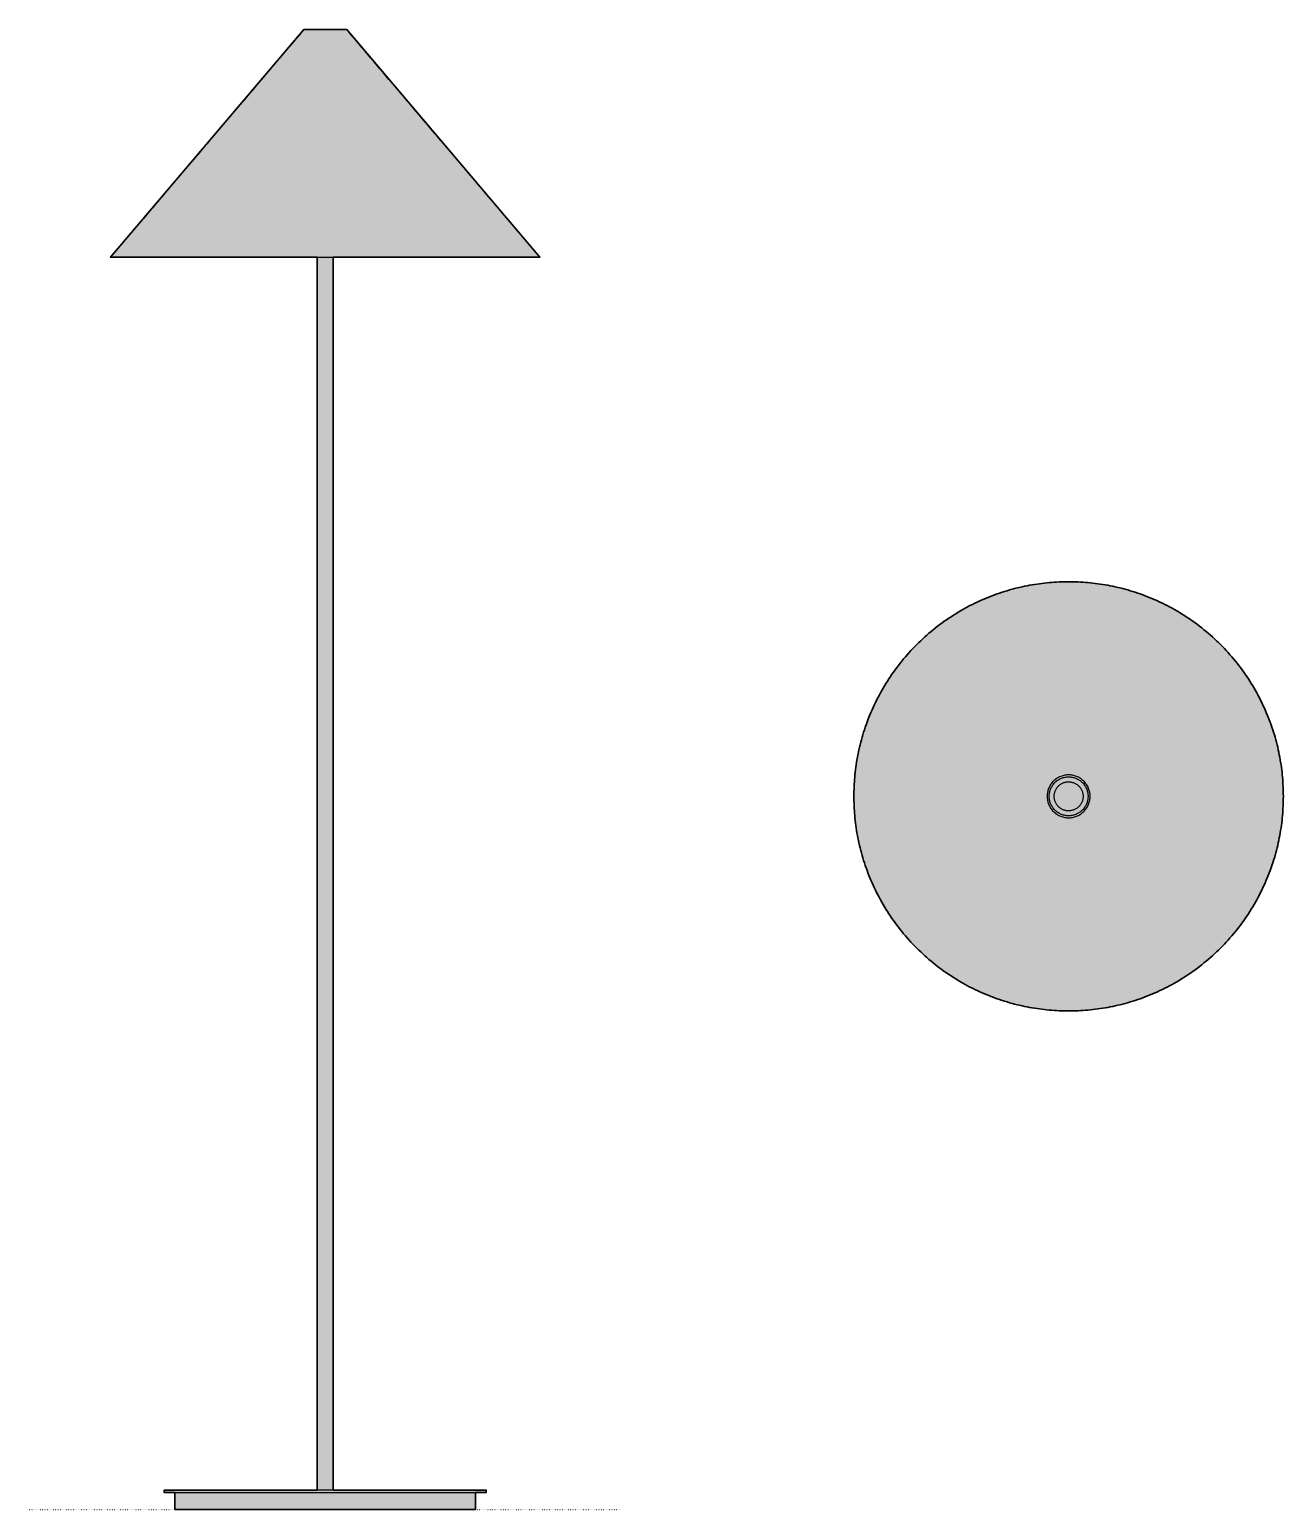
# Model space of a CAD drawing. Header units: millimetres. Extents: x 0 to 1168, y 0 to 1379.
import ezdxf

# ---------------------------------------------------------------- set-up
doc = ezdxf.new("R2010")
doc.units = ezdxf.units.MM
doc.linetypes.add('Dots', pattern=[1, 0, -1])
doc.layers.add('Blocks', color=7, linetype='Continuous')
doc.layers.add('Blocks$Fill', color=7, linetype='Continuous', true_color=0xffffff)
for name, color, linetype, lineweight, true_color in [('Blocks$Inner', 7, 'Continuous', 25, 0x007f00), ('Blocks$Outline', 7, 'Continuous', 35, 0xff3f3f), ('Groud', 7, 'Dots', 25, 0x243775)]:
    doc.layers.add(name, color=color, linetype=linetype, lineweight=lineweight, true_color=true_color)

# ---------------------------------------------------------------- blocks, each defined once
blk = doc.blocks.new('Keglen Floor Lamp Side')
at = {"layer": 'Blocks$Fill'}
blk.add_hatch(color=256, dxfattribs=at).paths.add_polyline_path([(75.3, 1166.8), (255.3, 1378.8), (255.3, 1378.8), (295.3, 1378.8), (295.3, 1378.8), (475.3, 1166.8), (475.3, 1166.8), (475.3, 1166.8), (475.2, 1166.8), (475.1, 1166.8), (474.5, 1166.8), (472.1, 1166.8), (462, 1166.8), (419.8, 1166.8), (282.8, 1166.8), (282.8, 17.9), (384.4, 17.9), (415.5, 17.9), (423, 17.9), (424.7, 17.9), (425.1, 17.9), (425.2, 17.9), (425.3, 17.9), (425.3, 17.9), (425.3, 17.9), (425.3, 15.9), (425.3, 15.9), (425.3, 15.9), (425.3, 15.9), (425.3, 15.9), (425.2, 15.9), (425.1, 15.9), (424.7, 15.9), (422.9, 15.9), (415.3, 15.9), (415.3, 0), (135.3, 0), (135.3, 15.9), (127.7, 15.9), (125.9, 15.9), (125.4, 15.9), (125.3, 15.9), (125.3, 15.9), (125.3, 15.9), (125.3, 15.9), (125.3, 15.9), (125.3, 15.9), (125.3, 17.9), (125.3, 17.9), (125.3, 17.9), (125.3, 17.9), (125.4, 17.9), (125.8, 17.9), (127.6, 17.9), (135.1, 17.9), (166.2, 17.9), (267.8, 17.9), (267.8, 1166.8), (130.8, 1166.8), (88.6, 1166.8), (78.4, 1166.8), (76.1, 1166.8), (75.5, 1166.8), (75.3, 1166.8), (75.3, 1166.8), (75.3, 1166.8)], flags=0)
at = {"layer": 'Blocks$Inner'}
blk.add_lwpolyline([(135.3, 15.9), (135.3, 0), (415.3, 0), (415.3, 15.9)], dxfattribs=at)
for points in [[(255.3, 1378.8), (75.3, 1166.8)], [(475.3, 1166.8), (295.3, 1378.8)], [(267.8, 1166.8), (267.8, 17.9)], [(282.8, 17.9), (282.8, 1166.8)], [(125.3, 17.9), (125.3, 15.9)], [(425.3, 15.9), (425.3, 17.9)]]:
    blk.add_open_spline(points, degree=1, dxfattribs=at)
for points, knots in [([(295.3, 1378.8), (295.3, 1378.8), (275.3, 1378.8), (255.3, 1378.8), (255.3, 1378.8)], [692.968818, 692.968818, 692.968818, 724.384743, 724.384743, 755.800669, 755.800669, 755.800669]), ([(75.3, 1166.8), (75.3, 1166.8), (275.3, 1166.8), (475.3, 1166.8), (475.3, 1166.8)], [63.744269, 63.744269, 63.744269, 377.900335, 377.900335, 692.056401, 692.056401, 692.056401]), ([(425.3, 17.9), (425.3, 17.9), (275.3, 17.9), (125.3, 17.9), (125.3, 17.9)], [942.490919, 942.490919, 942.490919, 1178.110368, 1178.110368, 1413.729817, 1413.729817, 1413.729817]), ([(125.3, 15.9), (125.3, 15.9), (275.3, 15.9), (425.3, 15.9), (425.3, 15.9)], [471.24546, 471.24546, 471.24546, 706.864909, 706.864909, 942.484358, 942.484358, 942.484358])]:
    blk.add_rational_spline(points, [1, 0.707106781187, 1, 0.707106781187, 1], degree=2, knots=knots, dxfattribs=at)
at = {"layer": 'Blocks$Outline'}
for points in [[(75.3, 1166.8), (255.3, 1378.8)], [(295.3, 1378.8), (475.3, 1166.8)], [(267.8, 17.9), (267.8, 1166.8)], [(282.8, 1166.8), (282.8, 17.9)], [(125.3, 15.9), (125.3, 17.9)], [(135.3, 0), (135.3, 15.9)], [(415.3, 15.9), (415.3, 0)], [(425.3, 17.9), (425.3, 15.9)], [(415.3, 0), (135.3, 0)]]:
    blk.add_lwpolyline(points, dxfattribs=at)
blk.add_rational_spline([(255.3, 1378.8), (255.3, 1378.8), (275.3, 1378.8), (295.3, 1378.8), (295.3, 1378.8)], [1, 0.707106781187, 1, 0.707106781187, 1], degree=2, knots=[-62.831851, -62.831851, -62.831851, -31.415926, -31.415926, 0, 0, 0], dxfattribs=at)
for points, weights in [([(267.8, 1166.8), (75.3, 1166.8), (75.3, 1166.8)], [0.984987010729, 0.714816200082, 1]), ([(475.3, 1166.8), (475.3, 1166.8), (282.8, 1166.8)], [1, 0.714816200082, 0.984987010728]), ([(125.3, 17.9), (125.3, 17.9), (267.8, 17.9)], [1, 0.717362334248, 0.980207083044]), ([(135.3, 15.9), (125.3, 15.9), (125.3, 15.9)], [0.891986673432, 0.928576213521, 1]), ([(282.8, 17.9), (425.3, 17.9), (425.3, 17.9)], [0.980207083044, 0.717362334248, 1]), ([(425.3, 15.9), (425.3, 15.9), (415.3, 15.9)], [1, 0.928576213521, 0.891986673432])]:
    blk.add_rational_spline(points, weights, degree=2, dxfattribs=at)
blk = doc.blocks.new('Keglen Floor Lamp Top')
at = {"layer": 'Blocks$Fill'}
blk.add_hatch(color=256, dxfattribs=at).paths.add_polyline_path([(0, 0), (0, 4.4), (0.2, 8.9), (0.5, 13.4), (0.8, 18), (1.3, 22.5), (1.8, 27.1), (2.5, 31.8), (3.3, 36.4), (4.3, 41), (5.3, 45.7), (6.4, 50.4), (7.7, 55), (9.1, 59.7), (10.6, 64.3), (12.3, 69), (14, 73.6), (15.9, 78.2), (17.9, 82.8), (20.1, 87.3), (22.3, 91.9), (24.7, 96.3), (27.2, 100.8), (29.9, 105.1), (32.6, 109.4), (35.5, 113.7), (38.4, 117.9), (41.5, 122), (44.7, 126.1), (48, 130), (51.5, 133.9), (55, 137.7), (58.6, 141.4), (62.3, 145), (66.1, 148.5), (70, 152), (73.9, 155.3), (78, 158.5), (82.1, 161.6), (86.3, 164.5), (90.6, 167.4), (94.9, 170.1), (99.2, 172.8), (103.7, 175.3), (108.1, 177.7), (112.7, 179.9), (117.2, 182.1), (121.8, 184.1), (126.4, 186), (131, 187.7), (135.6, 189.4), (140.3, 190.9), (145, 192.3), (149.6, 193.6), (154.3, 194.7), (159, 195.7), (163.6, 196.7), (168.2, 197.5), (172.9, 198.1), (177.5, 198.7), (182, 199.2), (186.6, 199.5), (191.1, 199.8), (195.6, 199.9), (200, 200), (204.4, 199.9), (208.9, 199.8), (213.4, 199.5), (218, 199.2), (222.5, 198.7), (227.1, 198.1), (231.8, 197.5), (236.4, 196.7), (241, 195.7), (245.7, 194.7), (250.4, 193.6), (255, 192.3), (259.7, 190.9), (264.3, 189.4), (269, 187.7), (273.6, 186), (278.2, 184.1), (282.8, 182.1), (287.3, 179.9), (291.9, 177.7), (296.3, 175.3), (300.7, 172.8), (305.1, 170.1), (309.4, 167.4), (313.7, 164.5), (317.9, 161.6), (322, 158.5), (326.1, 155.3), (330, 152), (333.9, 148.5), (337.7, 145), (341.4, 141.4), (345, 137.7), (348.5, 133.9), (352, 130), (355.3, 126.1), (358.5, 122), (361.6, 117.9), (364.5, 113.7), (367.4, 109.4), (370.1, 105.1), (372.8, 100.8), (375.3, 96.3), (377.7, 91.9), (379.9, 87.3), (382.1, 82.8), (384.1, 78.2), (386, 73.6), (387.7, 69), (389.4, 64.3), (390.9, 59.7), (392.3, 55), (393.6, 50.4), (394.7, 45.7), (395.7, 41), (396.7, 36.4), (397.5, 31.8), (398.1, 27.1), (398.7, 22.5), (399.2, 18), (399.5, 13.4), (399.8, 8.9), (399.9, 4.4), (400, 0), (399.9, -4.4), (399.8, -8.9), (399.5, -13.4), (399.2, -18), (398.7, -22.5), (398.1, -27.1), (397.5, -31.8), (396.7, -36.4), (395.7, -41), (394.7, -45.7), (393.6, -50.4), (392.3, -55), (390.9, -59.7), (389.4, -64.3), (387.7, -69), (386, -73.6), (384.1, -78.2), (382.1, -82.8), (379.9, -87.3), (377.7, -91.9), (375.3, -96.3), (372.8, -100.8), (370.1, -105.1), (367.4, -109.4), (364.5, -113.7), (361.6, -117.9), (358.5, -122), (355.3, -126.1), (352, -130), (348.5, -133.9), (345, -137.7), (341.4, -141.4), (337.7, -145), (333.9, -148.5), (330, -152), (326.1, -155.3), (322, -158.5), (317.9, -161.6), (313.7, -164.5), (309.4, -167.4), (305.1, -170.1), (300.7, -172.8), (296.3, -175.3), (291.9, -177.7), (287.3, -179.9), (282.8, -182.1), (278.2, -184.1), (273.6, -186), (269, -187.7), (264.3, -189.4), (259.7, -190.9), (255, -192.3), (250.4, -193.6), (245.7, -194.7), (241, -195.7), (236.4, -196.7), (231.8, -197.5), (227.1, -198.1), (222.5, -198.7), (218, -199.2), (213.4, -199.5), (208.9, -199.8), (204.4, -199.9), (200, -200), (195.6, -199.9), (191.1, -199.8), (186.6, -199.5), (182, -199.2), (177.5, -198.7), (172.9, -198.1), (168.2, -197.5), (163.6, -196.7), (159, -195.7), (154.3, -194.7), (149.6, -193.6), (145, -192.3), (140.3, -190.9), (135.6, -189.4), (131, -187.7), (126.4, -186), (121.8, -184.1), (117.2, -182.1), (112.7, -179.9), (108.1, -177.7), (103.7, -175.3), (99.2, -172.8), (94.9, -170.1), (90.6, -167.4), (86.3, -164.5), (82.1, -161.6), (78, -158.5), (73.9, -155.3), (70, -152), (66.1, -148.5), (62.3, -145), (58.6, -141.4), (55, -137.7), (51.5, -133.9), (48, -130), (44.7, -126.1), (41.5, -122), (38.4, -117.9), (35.5, -113.7), (32.6, -109.4), (29.9, -105.1), (27.2, -100.8), (24.7, -96.3), (22.3, -91.9), (20.1, -87.3), (17.9, -82.8), (15.9, -78.2), (14, -73.6), (12.3, -69), (10.6, -64.3), (9.1, -59.7), (7.7, -55), (6.4, -50.4), (5.3, -45.7), (4.3, -41), (3.3, -36.4), (2.5, -31.8), (1.8, -27.1), (1.3, -22.5), (0.8, -18), (0.5, -13.4), (0.2, -8.9), (0, -4.4)], flags=0)
at = {"layer": 'Blocks$Inner'}
for points, knots in [([(400, 0), (400, 200), (200, 200), (0, 200), (0, 0)], [628.312132, 628.312132, 628.312132, 942.468198, 942.468198, 1256.624264, 1256.624264, 1256.624264]), ([(220, 0), (220, 20), (200, 20), (180, 20), (180, 0)], [0, 0, 0, 31.415926, 31.415926, 62.831851, 62.831851, 62.831851]), ([(181.9, 0), (181.9, 18.1), (200, 18.1), (218.1, 18.1), (218.1, 0)], [0, 0, 0, 28.412357, 28.412357, 56.824713, 56.824713, 56.824713]), ([(0, 0), (0, -200), (200, -200), (400, -200), (400, 0)], [0, 0, 0, 314.156066, 314.156066, 628.312132, 628.312132, 628.312132]), ([(186.5, 0), (186.5, 13.5), (200, 13.5), (213.5, 13.5), (213.5, 0)], [84.823002, 84.823002, 84.823002, 106.028752, 106.028752, 127.234502, 127.234502, 127.234502]), ([(180, 0), (180, -20), (200, -20), (220, -20), (220, 0)], [-62.831851, -62.831851, -62.831851, -31.415926, -31.415926, 0, 0, 0]), ([(218.1, 0), (218.1, -18.1), (200, -18.1), (181.9, -18.1), (181.9, 0)], [-56.824713, -56.824713, -56.824713, -28.412357, -28.412357, 0, 0, 0]), ([(213.5, 0), (213.5, -13.5), (200, -13.5), (186.5, -13.5), (186.5, 0)], [42.411501, 42.411501, 42.411501, 63.617251, 63.617251, 84.823002, 84.823002, 84.823002])]:
    blk.add_rational_spline(points, [1, 0.707106781187, 1, 0.707106781187, 1], degree=2, knots=knots, dxfattribs=at)
at = {"layer": 'Blocks$Outline'}
for points in [[(0, 0), (0, 200), (200, 200), (400, 200), (400, 0)], [(400, 0), (400, -200), (200, -200), (0, -200), (0, 0)]]:
    blk.add_rational_spline(points, [1, 0.707106781187, 1, 0.707106781187, 1], degree=2, knots=[-628.312132, -628.312132, -628.312132, -314.156066, -314.156066, 0, 0, 0], dxfattribs=at)

msp = doc.modelspace()

# ---------------------------------------------------------------- linework, layer by layer
at = {"layer": 'Groud'}
msp.add_lwpolyline([(0, 0), (550.6, 0)], dxfattribs=at)

# ---------------------------------------------------------------- block references
at = {"layer": 'Blocks'}
for name, p in [('Keglen Floor Lamp Side', (0, 0)), ('Keglen Floor Lamp Top', (767.6, 664.4))]:
    msp.add_blockref(name, p, dxfattribs=at)

doc.saveas('drawing.dxf')
